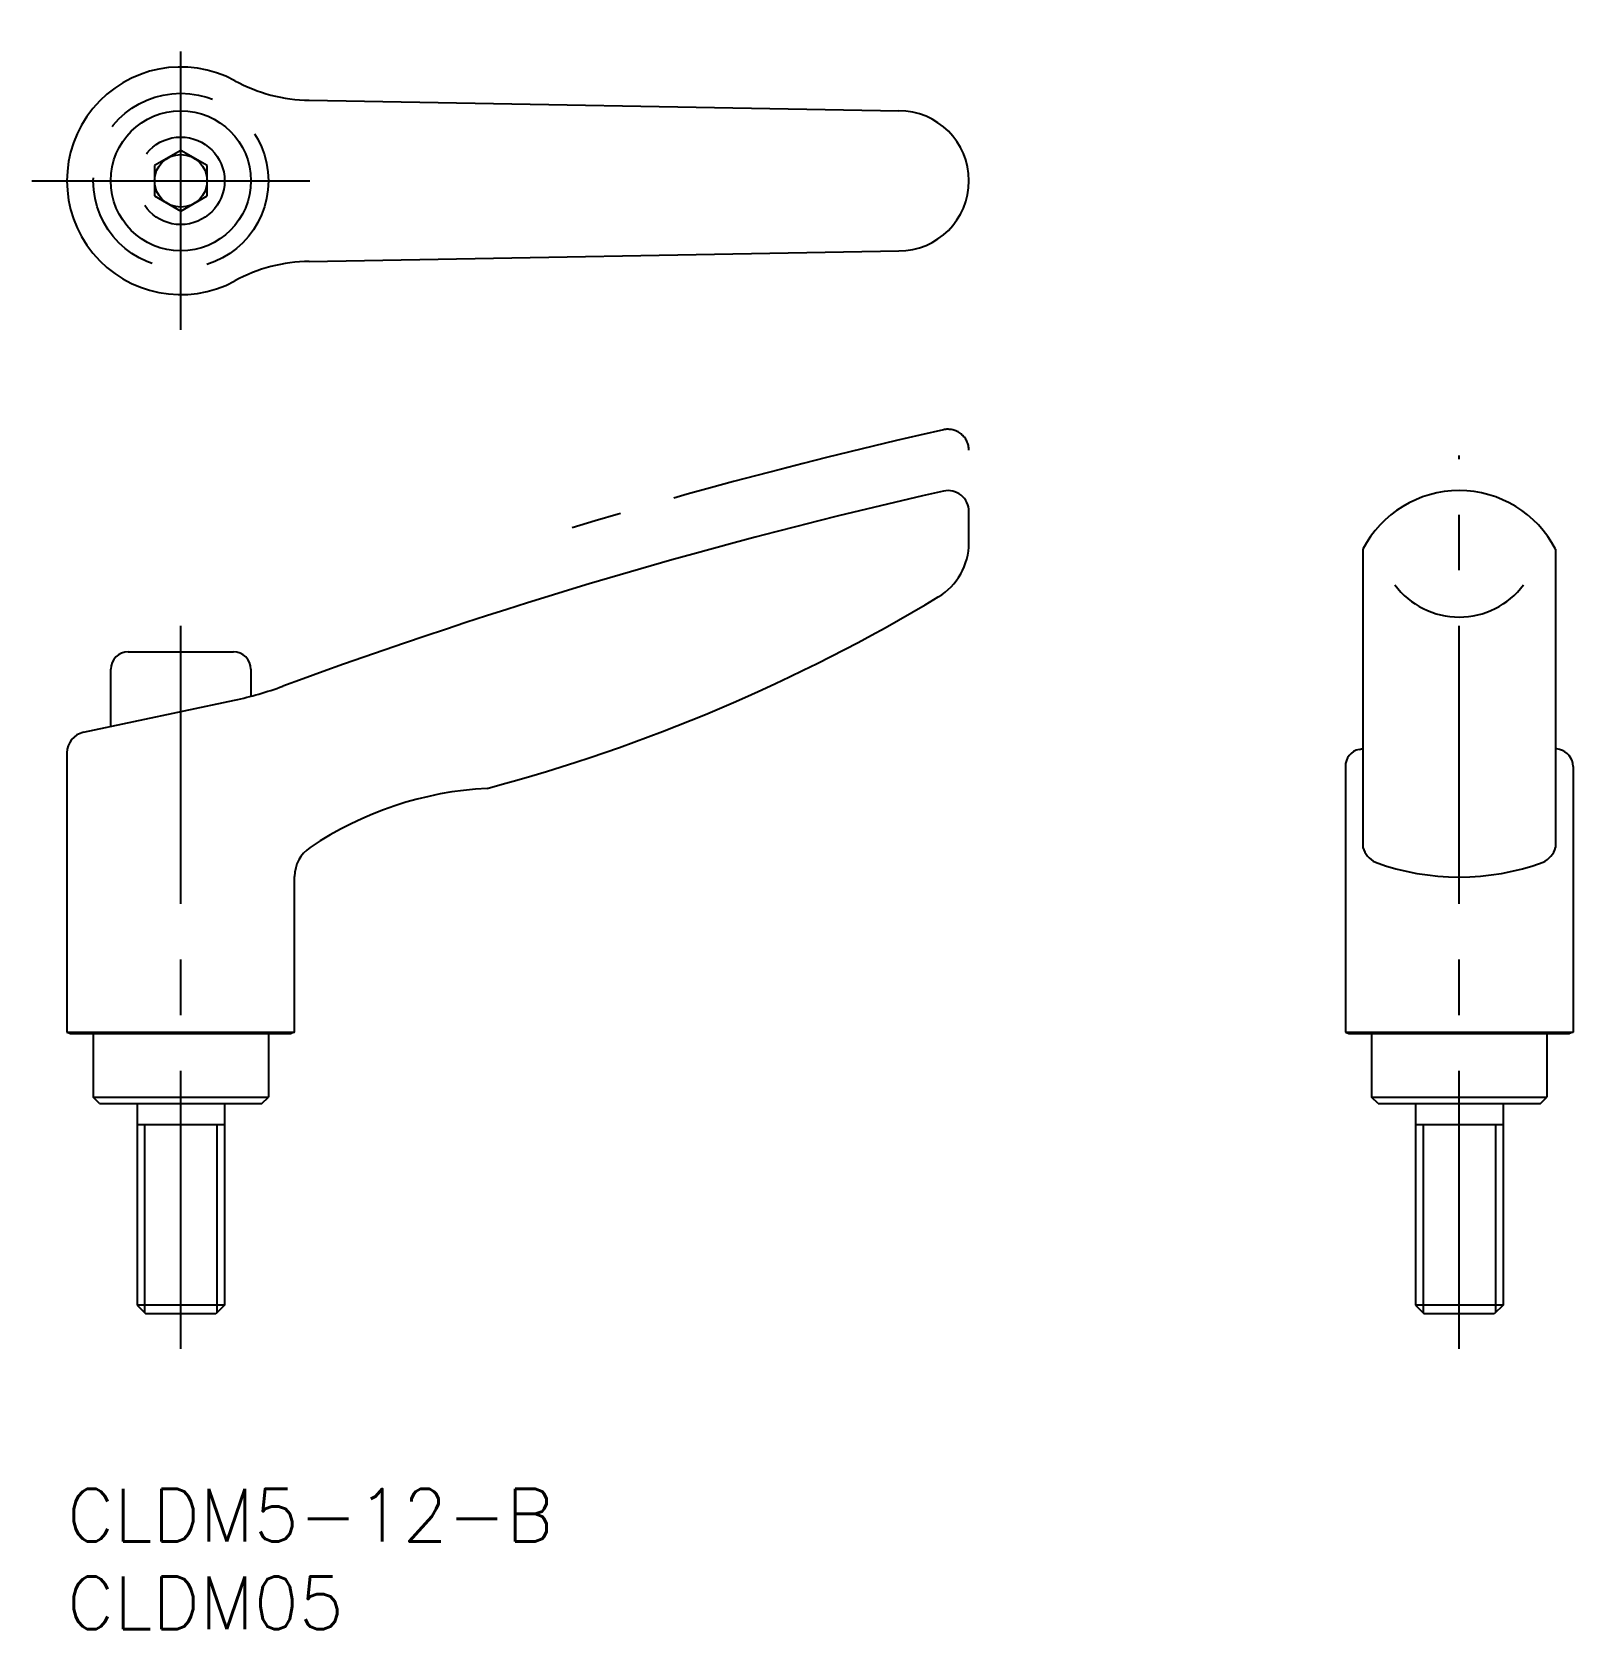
# Model space of a CAD drawing. Extents: x -2 to 86, y -8 to 83.2.
import ezdxf

# ---------------------------------------------------------------- set-up
doc = ezdxf.new("R2010")
doc.units = 0
doc.header["$LTSCALE"] = 0.5
for name, pattern in [('CENTER', [50.8, 31.75, -6.35, 6.35, -6.35]), ('DASHED', [19.05, 12.7, -6.35]), ('PHANTOM', [63.5, 31.75, -6.35, 6.35, -6.35, 6.35, -6.35])]:
    doc.linetypes.add(name, pattern=pattern)
for name, color, linetype in [('MSM_CENTER', 1, 'CENTER'), ('MSM_CONTINUOUS', 7, 'CONTINUOUS'), ('MSM_DASHED', 4, 'DASHED'), ('MSM_IMAGINARY', 6, 'PHANTOM'), ('MSM_NARROW', 5, 'CONTINUOUS'), ('MSM_PART_NUMBER', 7, 'CONTINUOUS')]:
    doc.layers.add(name, color=color, linetype=linetype)
doc.styles.get("Standard").update_dxf_attribs({"font": 'txt.shx', "height": 3, "bigfont": 'bigfont.shx'})

# ---------------------------------------------------------------- blocks, each defined once
blk = doc.blocks.new('*U8')
at = {"layer": 'MSM_PART_NUMBER'}
blk.add_text('CLDM5-12-B', height=3, dxfattribs=at).set_placement((0, -3))
blk = doc.blocks.new('*U9')
at = {"layer": 'MSM_PART_NUMBER'}
blk.add_text('CLDM05', height=3, dxfattribs=at).set_placement((0, -8))

msp = doc.modelspace()

# ---------------------------------------------------------------- linework, layer by layer
at = {"layer": 'MSM_CENTER'}
for p, q in [((6.5, 66.187), (6.5, 83.187)), ((-2, 74.687), (15, 74.687)), ((79.5, 8), (79.5, 59)), ((6.5, 8), (6.5, 49.8))]:
    msp.add_line(p, q, dxfattribs=at)
at = {"layer": 'MSM_CONTINUOUS'}
for p, q in [((13.838, 79.287), (47.5, 78.687)), ((6.5, 76.419), (5, 75.553)), ((8, 75.553), (6.5, 76.419)), ((5, 75.553), (5, 73.821)), ((8, 73.821), (8, 75.553)), ((5, 73.821), (6.5, 72.955)), ((6.5, 72.955), (8, 73.821)), ((13.838, 70.087), (47.5, 70.687)), ((51.5, 54.011), (51.5, 55.8)), ((73.995, 53.648), (73.995, 36.63)), ((85.005, 53.648), (85.005, 36.63)), ((3.5, 47.8), (9.5, 47.8)), ((2.5, 43.531), (2.5, 46.8)), ((10.5, 46.8), (10.5, 45.255)), ((0.951, 43.202), (9.572, 45.035)), ((0, 42.028), (0, 26.086)), ((73.784, 42.225), (73.995, 42.272)), ((85.225, 42.221), (85.005, 42.272)), ((73, 41.249), (73, 26.086)), ((86, 41.247), (86, 26.086)), ((13, 26.086), (13, 34.97)), ((0, 26.086), (13, 26.086)), ((0, 26.086), (0.201, 26)), ((0.201, 26), (12.799, 26)), ((1.5, 26), (1.5, 22.366)), ((11.5, 26), (11.5, 22.366)), ((13, 26.086), (12.799, 26)), ((73, 26.086), (86, 26.086)), ((73, 26.086), (73.201, 26)), ((73.201, 26), (85.799, 26)), ((74.5, 26), (74.5, 22.366)), ((84.5, 26), (84.5, 22.366)), ((86, 26.086), (85.799, 26)), ((1.5, 22.366), (11.5, 22.366)), ((1.866, 22), (1.5, 22.366)), ((1.866, 22), (11.134, 22)), ((4, 22), (4, 10.5)), ((9, 22), (9, 10.5)), ((11.134, 22), (11.5, 22.366)), ((74.5, 22.366), (84.5, 22.366)), ((74.866, 22), (74.5, 22.366)), ((74.866, 22), (84.134, 22)), ((77, 22), (77, 10.5)), ((82, 22), (82, 10.5)), ((84.134, 22), (84.5, 22.366)), ((4, 20.8), (9, 20.8)), ((77, 20.8), (82, 20.8)), ((4, 10.5), (4.5, 10)), ((9, 10.5), (4, 10.5)), ((9, 10.5), (8.5, 10)), ((77, 10.5), (77.5, 10)), ((82, 10.5), (77, 10.5)), ((82, 10.5), (81.5, 10)), ((8.5, 10), (4.5, 10)), ((81.5, 10), (77.5, 10))]:
    msp.add_line(p, q, dxfattribs=at)
for radius in [4, 1.5]:
    msp.add_circle((6.5, 74.687), radius, dxfattribs=at)
for centre, radius, start, end in [((6.5, 74.687), 6.5, 61.58852, 298.41148), ((13.936, 88.287), 9, 241.14201, 269.37478), ((47.5, 74.687), 4, 270, 90), ((13.936, 61.088), 9, 90.62522, 118.85799), ((115.995, -235.689), 300, 102.69948, 110.21638), ((50.3, 55.8), 1.2, 0, 102.32019), ((79.5, 50.804), 6.196, 27.31861, 152.68139), ((47.9, 54.011), 3.6, 301.02923, 0), ((79.5, 54.38), 4.599, 216.98989, 323.01011), ((-1.792, 136.617), 100, 284.94657, 301.02923), ((3.5, 46.8), 1, 90, 180), ((9.5, 46.8), 1, 0, 90), ((5.414, 64.598), 20, 282, 290.21638), ((1.2, 42.028), 1.2, 102, 180), ((74, 41.249), 1, 102.49843, 180), ((85, 41.247), 1, 0, 76.97564), ((25.036, 20.027), 20, 92.96838, 123.88575), ((15, 34.97), 2, 123.88575, 180), ((75.373, 37.058), 1.443, 197.2653, 242.65091), ((83.666, 37.027), 1.398, 296.52494, 343.43424), ((79.5, 48.996), 14.061, 250.08299, 289.91701)]:
    msp.add_arc(centre, radius, start, end, dxfattribs=at)
at = {"layer": 'MSM_DASHED'}
for radius in [5, 2.5]:
    msp.add_circle((6.5, 74.687), radius, dxfattribs=at)
at = {"layer": 'MSM_IMAGINARY'}
for centre, radius, start, end in [((115.995, -232.189), 300, 102.69948, 106.88853), ((50.3, 59.3), 1.2, 0, 102.32019)]:
    msp.add_arc(centre, radius, start, end, dxfattribs=at)
at = {"layer": 'MSM_NARROW'}
for p, q in [((4.433, 20.8), (4.433, 10.067)), ((8.567, 20.8), (8.567, 10.067)), ((77.433, 20.8), (77.433, 10.067)), ((81.567, 20.8), (81.567, 10.067))]:
    msp.add_line(p, q, dxfattribs=at)

# ---------------------------------------------------------------- block references
at = {"layer": 'MSM_CONTINUOUS'}
for name in ['*U8', '*U9']:
    msp.add_blockref(name, (0, 0), dxfattribs=at)

doc.saveas('drawing.dxf')
